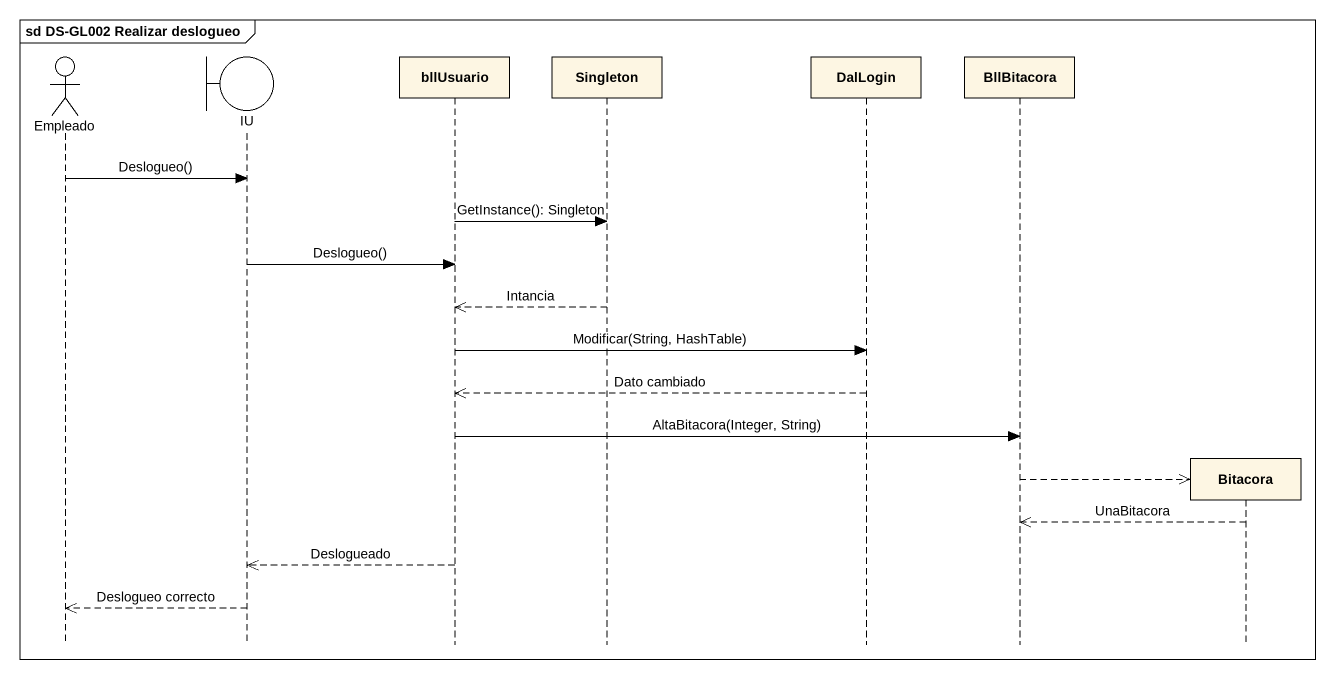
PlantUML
@startuml
mainframe sd DS-GL002 Realizar deslogueo
hide footbox
actor Empleado
boundary IU
participant bllUsuario
participant Singleton
participant DalLogin
participant BllBitacora
participant Bitacora

Empleado -> IU : Deslogueo()
bllUsuario -> Singleton : GetInstance(): Singleton
IU -> bllUsuario : Deslogueo()
Singleton -->> bllUsuario : Intancia
bllUsuario -> DalLogin : Modificar(String, HashTable)
DalLogin -->> bllUsuario : Dato cambiado
bllUsuario -> BllBitacora : AltaBitacora(Integer, String)
BllBitacora -->> Bitacora **
Bitacora -->> BllBitacora : UnaBitacora
bllUsuario -->> IU : Deslogueado
IU -->> Empleado : Deslogueo correcto
@enduml
